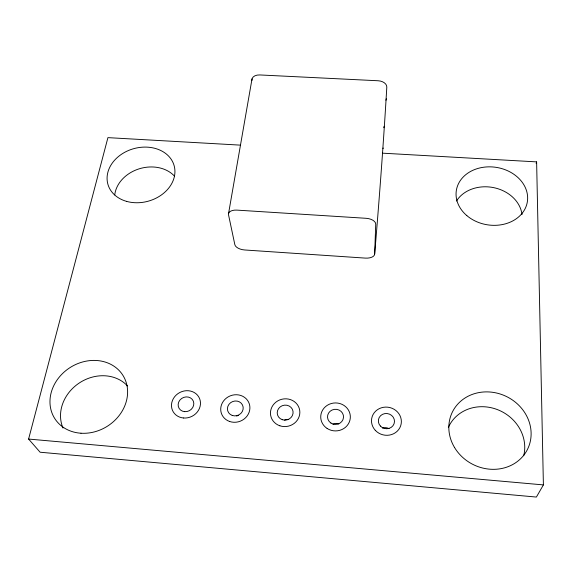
<?xml version="1.0" encoding="UTF-8"?>
<svg xmlns="http://www.w3.org/2000/svg" width="572" height="572" viewBox="0 0 572 572"><rect width="100%" height="100%" fill="white"/><g stroke="black" fill="none" stroke-linecap="round" stroke-linejoin="round"><path stroke-width="0.86" d="M374.667 254.047L375.732 224.21A9.71 5.234 4.7 0 0 366.137 218.304L236.915 210.117A9.588 5.091 9.8 0 0 228.528 214.8L234.849 244.687A9.102 4.597 9.2 0 0 244.723 249.978L365.372 258.108A9.216 4.712 4.8 0 0 374.667 254.047C379.35 198.455 383.526 142.836 386.808 87.159A8.873 5.906 3.7 0 0 378.121 80.759L259.817 74.946A8.773 5.763 11 0 0 251.937 80.445M228.564 213.463L252.016 78.929M382.375 153.16L536.622 161.883L543.4 484.906L536.386 497.061L40.119 452.223L28.6 439.06L107.922 137.637L240.118 145.116M536.157 163.556L536.622 161.883M28.6 439.06L543.4 484.906M456.477 201.044A34.821 28.493 9.6 0 1 493.8 187.659A34.821 28.493 9.6 0 1 522.021 214.6M448.348 427.456A40.448 36.751 28.3 0 1 497.082 409.481A40.448 36.751 28.3 0 1 523.709 455.762M62.999 428.049A38.953 33.848 -33.4 0 1 79.558 382.811A38.953 33.848 -33.4 0 1 127.542 385.971M114.736 194.959A33.355 26.777 -16 0 1 139.075 168.854A33.355 26.777 -16 0 1 174.474 176.126M236.672 416.023A7.693 7.164 -23.2 0 1 238.588 415.458M284.577 420.077A7.686 7.279 -13.9 0 1 288.488 419.433M332.961 424.181A7.722 7.357 0.4 0 1 338.846 423.945M382.453 428.078A7.808 7.379 14.3 0 1 388.996 428.635M383.147 147.984A8.616 5.248 4.1 0 1 383.047 148.663M386.293 98.777A8.737 5.72 3.7 0 1 385.928 100.236M384.077 126.29A8.895 5.598 4 0 1 383.712 127.72M466.802 215.58A35.957 29.065 9.1 0 0 526.519 205.262A35.957 29.065 9.1 0 0 482.217 167.453A35.957 29.065 9.1 0 0 466.802 215.58M454.526 447.483A41.935 37.874 26.7 0 0 525.797 452.359A41.935 37.874 26.7 0 0 489.603 391.984A41.935 37.874 26.7 0 0 454.526 447.483M80.988 433.226A40.347 34.756 -32.4 0 0 125.625 380.816A40.347 34.756 -32.4 0 0 59.745 376.548A40.347 34.756 -32.4 0 0 80.988 433.226M126.634 201.387A34.406 27.249 -15.7 0 0 174.81 169.183A34.406 27.249 -15.7 0 0 121.571 154.218A34.406 27.249 -15.7 0 0 126.634 201.387M183.633 418.003A14.793 13.378 -27.2 0 0 199.549 398.498A14.793 13.378 -27.2 0 0 174.753 396.596A14.793 13.378 -27.2 0 0 183.633 418.003M229.672 421.5A14.75 13.621 -21.9 0 0 249.792 406.02A14.75 13.621 -21.9 0 0 226.476 398.012A14.75 13.621 -21.9 0 0 229.672 421.5M279.851 425.782A14.743 13.842 -13.1 0 0 299.685 410.188A14.743 13.842 -13.1 0 0 275.954 402.116A14.743 13.842 -13.1 0 0 279.851 425.782M327.113 428.442A14.808 13.993 -0.3 0 0 350.293 418.053A14.808 13.993 -0.3 0 0 329.193 404.282A14.808 13.993 -0.3 0 0 327.113 428.442M375.303 430.323A14.972 14.057 12.5 0 0 400.622 425.947A14.972 14.057 12.5 0 0 383.362 407.321A14.972 14.057 12.5 0 0 375.303 430.323M282.261 419.684A7.965 7.479 -13.1 0 0 293.014 411.289A7.965 7.479 -13.1 0 0 280.201 406.885A7.965 7.479 -13.1 0 0 282.261 419.684M232.239 415.444A7.972 7.365 -21.9 0 0 243.143 407.114A7.972 7.365 -21.9 0 0 230.559 402.738A7.972 7.365 -21.9 0 0 232.239 415.444M184.685 411.661A7.994 7.229 -27.2 0 0 193.322 401.144A7.994 7.229 -27.2 0 0 179.923 400.071A7.994 7.229 -27.2 0 0 184.685 411.661M380.387 426.033A8.094 7.6 12.5 0 0 394.079 423.709A8.094 7.6 12.5 0 0 384.784 413.613A8.094 7.6 12.5 0 0 380.387 426.033M330.945 423.058A8.008 7.565 -0.3 0 0 343.5 417.481A8.008 7.565 -0.3 0 0 332.125 410.002A8.008 7.565 -0.3 0 0 330.945 423.058"/></g></svg>
